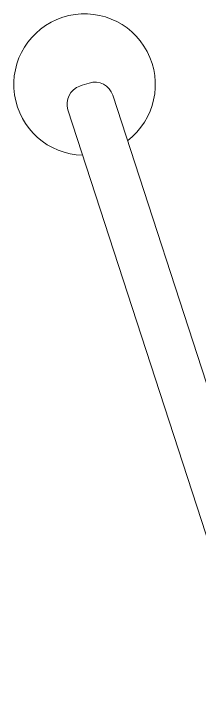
# Model space of a CAD drawing. Header units: millimetres. Extents: x 26027 to 581921, y 7230 to 233891.
# Drawn here: x 490627.7 to 490706.3, y 127122.5 to 127414.8 of the extents above; entities that cross this region are included whole.
import ezdxf

# ---------------------------------------------------------------- set-up
doc = ezdxf.new("R2010")
doc.units = ezdxf.units.MM
doc.header["$LTSCALE"] = 5
doc.layers.get('0').update_dxf_attribs({"color": 252})
doc.layers.add('Medical Equipment and Furniture', color=252, linetype='Continuous', lineweight=0)

# ---------------------------------------------------------------- blocks, each defined once
blk = doc.blocks.new('HF12177-P')
for p, q in [((-0.0631375151467193, -0.0270130161670323), (-0.2950583245726665, -0.1023686551157921)), ((-0.0099999999999945, -0.0307768353717535), (-0.2888779846851648, -0.1213897854416945))]:
    blk.add_line(p, q)
for centre, radius, start, end in [((-0.2995828026329743, -0.1143533693951433), 0.03, 37.47122063443059, 358.5287793655249), ((-0.2925861886176673, -0.1099771072461531), 0.008, 107.9999999999985, 197.6267349524409), ((1.07e-14, -0.0170130161670334), 0.315, 197.6267349524403, 198.3732650475586), ((-0.2913501206401641, -0.1137813333113335), 0.008, 198.3732650475597, 287.9999999999986)]:
    blk.add_arc(centre, radius, start, end)

msp = doc.modelspace()

# ---------------------------------------------------------------- block references
at = {"layer": 'Medical Equipment and Furniture', "extrusion": (-1.926890227025498e-13, -1.394047920958279e-12, -1), "xscale": -1000, "yscale": 1000, "zscale": -1000, "rotation": 90.01496832471715}
msp.add_blockref('HF12177-P', (-490771.9716516526, 127085.2363630852, 2.249500025922699e-08), dxfattribs=at)

doc.saveas('drawing.dxf')
